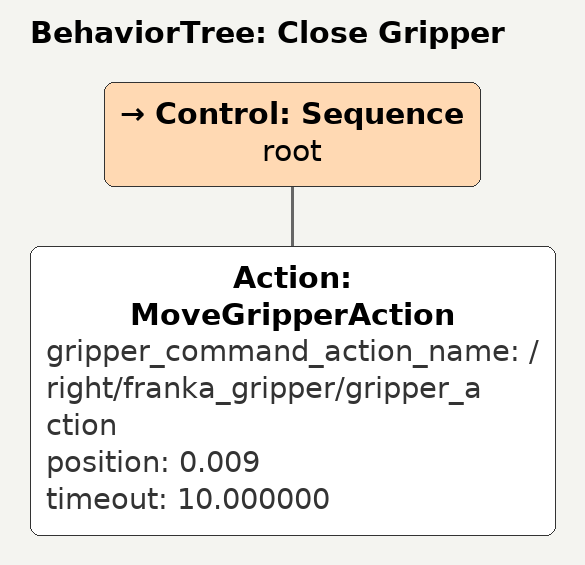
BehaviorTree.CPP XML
<?xml version="1.0" encoding="UTF-8" ?>
<!-- Right-arm gripper (dual-arm config). The right franka_gripper node runs in
     the "right" namespace, so its action server is /right/franka_gripper/... -->
<root BTCPP_format="4" main_tree_to_execute="Close Gripper">
  <BehaviorTree ID="Close Gripper" _description="Close the right gripper">
    <Control ID="Sequence" name="root">
      <Action
        ID="MoveGripperAction"
        gripper_command_action_name="/right/franka_gripper/gripper_action"
        position="0.009"
        timeout="10.000000"
      />
    </Control>
  </BehaviorTree>
</root>
